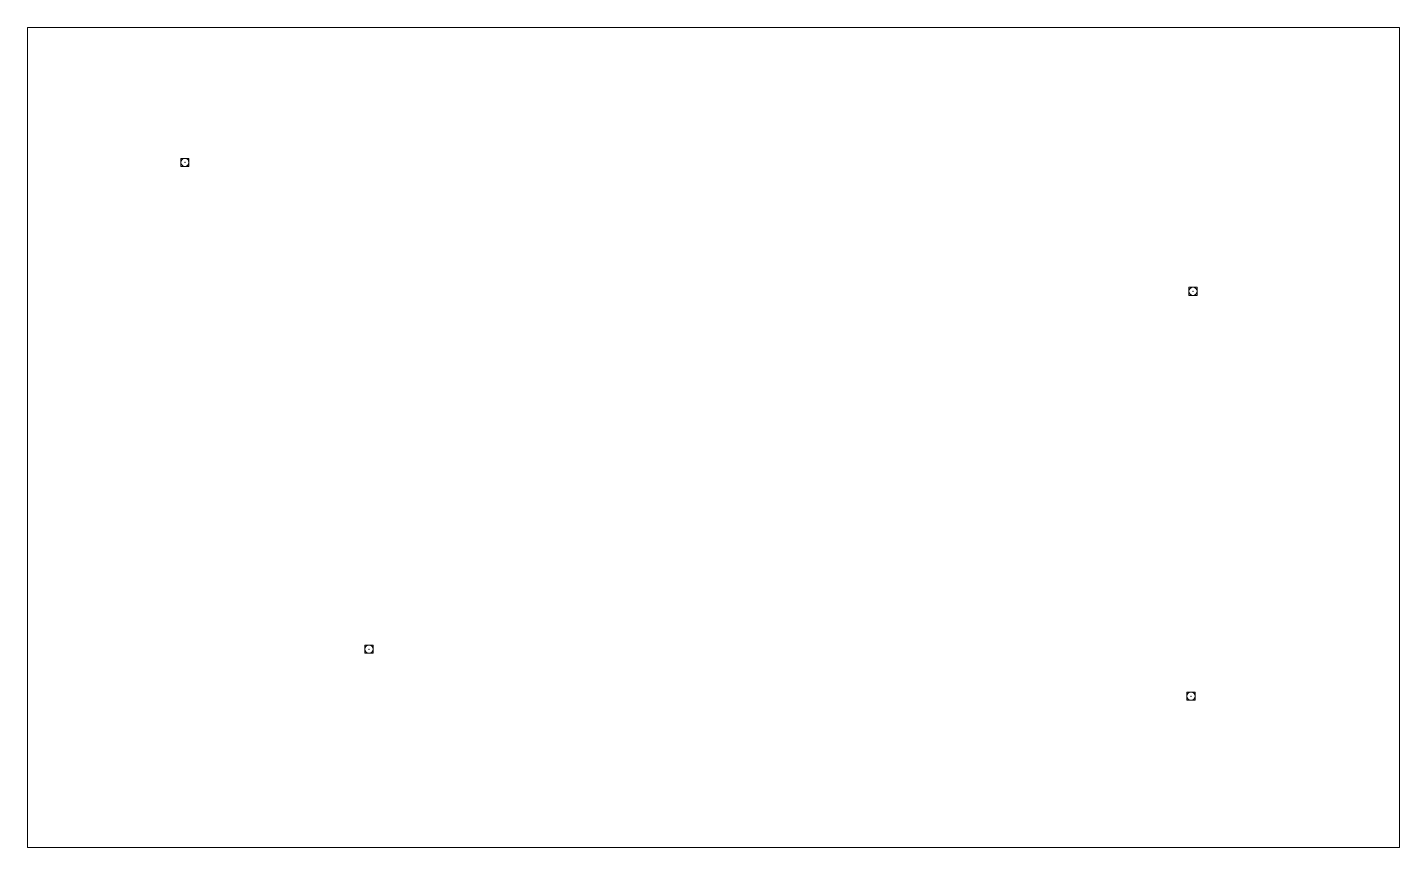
# Model space of a CAD drawing. Extents: x 100 to 268, y 100 to 200.
import ezdxf

# ---------------------------------------------------------------- set-up
doc = ezdxf.new("R2010")
doc.units = 0
doc.header["$PDMODE"] = 96
doc.header["$PDSIZE"] = -2
doc.layers.get('0').update_dxf_attribs({"linetype": 'CONTINUOUS', "lineweight": 0})
doc.layers.add('holes', color=6, linetype='CONTINUOUS', lineweight=0)

msp = doc.modelspace()

# ---------------------------------------------------------------- linework, layer by layer
msp.add_lwpolyline([(100.5, 200), (268.25, 200), (268.25, 99.75), (100.5, 99.75)], close=True)
at = {"layer": 'holes'}
for p in [(119.75, 183.5), (243, 167.75), (142.25, 124), (242.75, 118.25)]:
    msp.add_point(p, dxfattribs=at)

doc.saveas('drawing.dxf')
